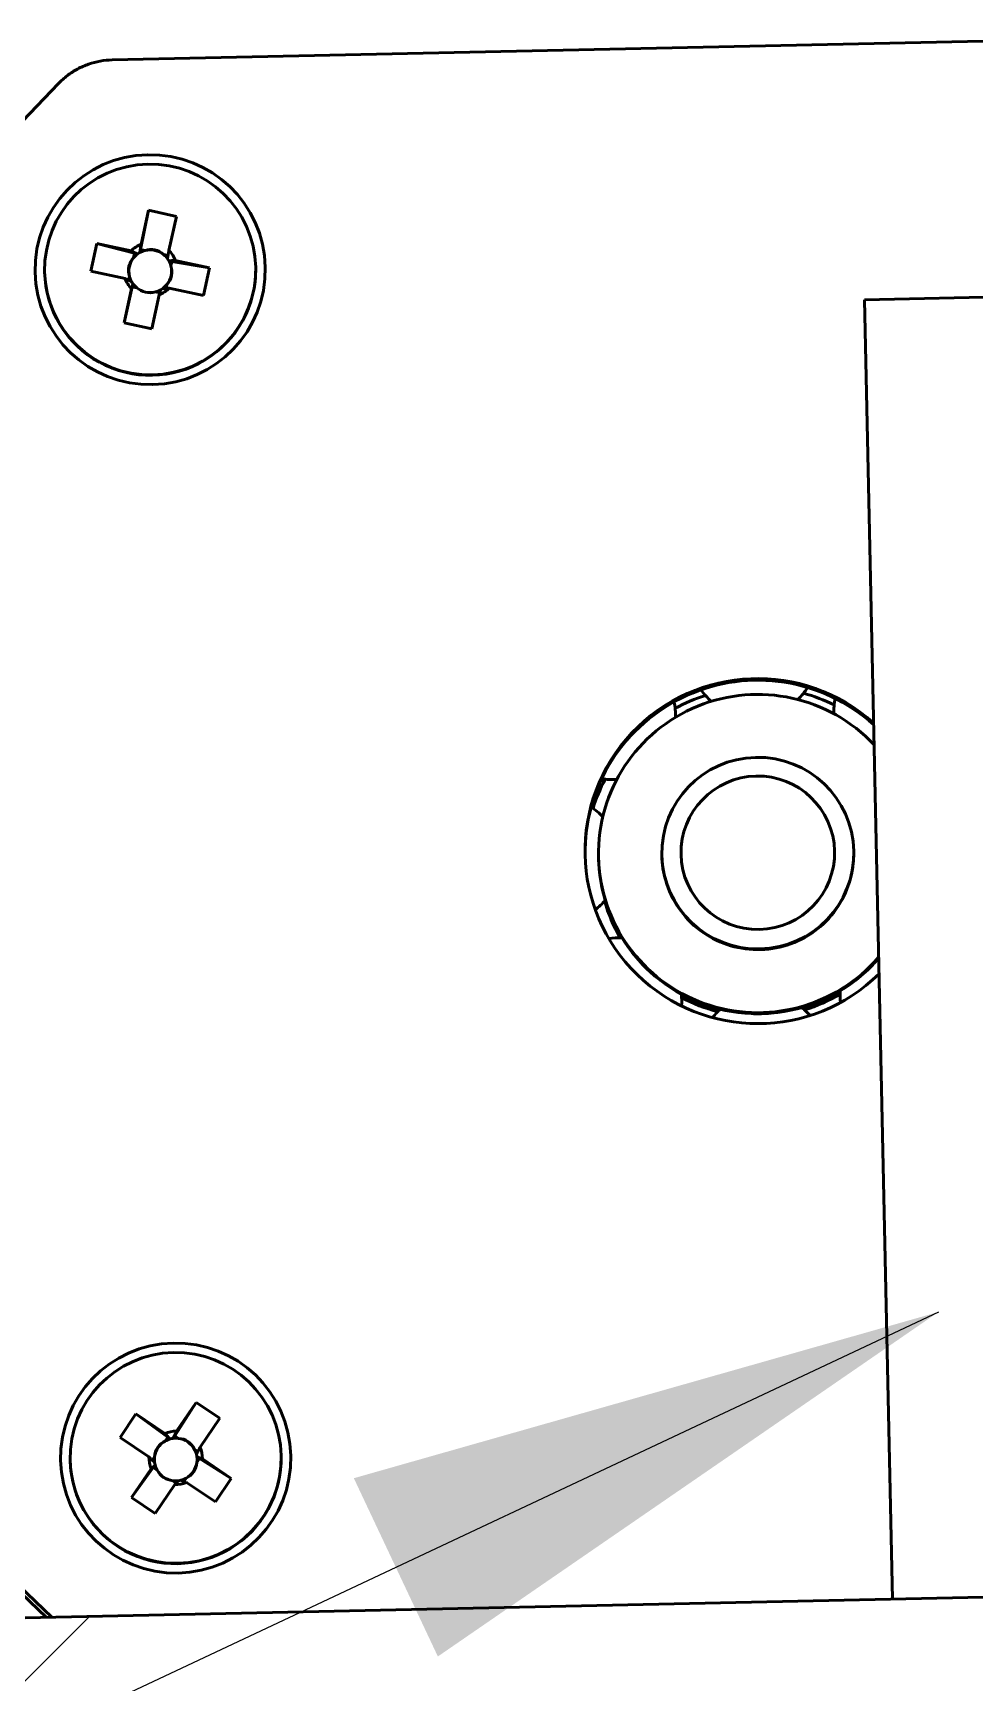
# Model space of a CAD drawing. Header units: millimetres. Extents: x 0 to 2625, y 0 to 1856.
# Drawn here: x 1573.29 to 1597.83, y 1292.39 to 1335.41 of the extents above; entities that cross this region are included whole.
import ezdxf

# ---------------------------------------------------------------- set-up
doc = ezdxf.new("R2010")
doc.units = ezdxf.units.MM
doc.header["$LTSCALE"] = 6.25
for name, color, linetype, lineweight in [('Hatch (ISO)', 7, 'Continuous', 18), ('Symbol (ISO)', 7, 'Continuous', 25), ('Visible (ISO)', 7, 'Continuous', 50)]:
    doc.layers.add(name, color=color, linetype=linetype, lineweight=lineweight)
doc.styles.add('Note Text (ISO)', font='tahoma.ttf')
doc.dimstyles.new('Default - Method 1b (ISO)$7', dxfattribs={"dimscale": 6.25, "dimtxt": 3.5, "dimasz": 2.5, "dimexe": 3.175, "dimexo": 0, "dimgap": 0.762, "dimtad": 1, "dimtoh": 1, "dimrnd": 1e-08, "dimtxsty": 'Note Text (ISO)', "dimcen": 0.09, "dimdle": 10, "dimclrd": 256, "dimclre": 256, "dimclrt": 256, "dimazin": 2, "dimtfac": 1, "dimtmove": 0, "dimatfit": 3, "dimfxl": 1, "dimtolj": 1, "dimlwd": -1, "dimlwe": -1, "dimarcsym": 0})

msp = doc.modelspace()

# ---------------------------------------------------------------- hatches: boundary and pattern name
at = {"layer": 'Hatch (ISO)'}
h = msp.add_hatch(dxfattribs=at)
h.set_pattern_fill('ANSI31', color=256, scale=158.75, style=0)
h.set_pattern_definition([(45, (0, 0), (-14.03165, 14.03165), [])])
h.paths.add_polyline_path([(2169.17, 1286.87), (2168.741, 1306.87), (1528.888, 1293.147), (1529.317, 1273.147)])

# ---------------------------------------------------------------- linework, layer by layer
at = {"layer": 'Visible (ISO)'}
for p, q in [((1608.089, 1335.415), (1575.353, 1334.713)), ((1573.952, 1334.097), (1571.38, 1331.413)), ((1576.301, 1330.792), (1576.088, 1329.77)), ((1576.106, 1329.903), (1576.301, 1330.792)), ((1576.301, 1330.792), (1577.024, 1330.634)), ((1577.024, 1330.634), (1576.829, 1329.745)), ((1574.798, 1329.206), (1574.956, 1329.929)), ((1574.956, 1329.929), (1575.844, 1329.735)), ((1574.956, 1329.929), (1575.935, 1329.672)), ((1575.909, 1329.553), (1575.935, 1329.672)), ((1575.935, 1329.672), (1576.016, 1329.654)), ((1576.07, 1329.689), (1576.088, 1329.77)), ((1576.088, 1329.77), (1576.207, 1329.744)), ((1576.691, 1329.638), (1576.807, 1329.613)), ((1576.827, 1329.477), (1576.908, 1329.46)), ((1576.908, 1329.46), (1576.882, 1329.34)), ((1577.886, 1329.289), (1576.908, 1329.46)), ((1576.997, 1329.483), (1577.886, 1329.289)), ((1573.593, 1329.18), (1573.593, 1329.189)), ((1575.686, 1329.012), (1574.798, 1329.206)), ((1575.781, 1328.967), (1575.804, 1329.069)), ((1577.886, 1329.289), (1577.728, 1328.566)), ((1579.091, 1329.298), (1579.091, 1329.307)), ((1575.66, 1327.861), (1575.875, 1328.797)), ((1575.66, 1327.861), (1575.854, 1328.75)), ((1575.875, 1328.797), (1575.893, 1328.878)), ((1575.995, 1328.771), (1575.875, 1328.797)), ((1576.577, 1328.592), (1576.383, 1327.704)), ((1576.592, 1328.641), (1576.478, 1328.665)), ((1576.776, 1328.856), (1576.755, 1328.757)), ((1577.728, 1328.566), (1576.839, 1328.76)), ((1608.55, 1328.751), (1594.953, 1328.46)), ((1594.953, 1328.46), (1595.68, 1294.579)), ((1576.383, 1327.704), (1575.66, 1327.861)), ((1588.023, 1313.931), (1588.024, 1313.903)), ((1589.673, 1313.96), (1589.672, 1313.977)), ((1594.672, 1314.067), (1594.671, 1314.084)), ((2168.741, 1306.87), (1528.888, 1293.147)), ((1577.541, 1299.711), (1576.98, 1298.838)), ((1577.031, 1298.958), (1577.541, 1299.711)), ((1577.541, 1299.711), (1578.154, 1299.296)), ((1575.557, 1298.797), (1575.972, 1299.409)), ((1575.972, 1299.409), (1576.725, 1298.899)), ((1575.972, 1299.409), (1576.803, 1298.804)), ((1578.154, 1299.296), (1577.644, 1298.543)), ((1576.934, 1298.77), (1576.98, 1298.838)), ((1576.98, 1298.838), (1577.082, 1298.77)), ((1576.31, 1298.287), (1575.557, 1298.797)), ((1576.734, 1298.703), (1576.803, 1298.804)), ((1576.803, 1298.804), (1576.871, 1298.758)), ((1577.492, 1298.492), (1577.585, 1298.429)), ((1574.257, 1298.194), (1574.257, 1298.203)), ((1575.859, 1297.228), (1576.422, 1298.014)), ((1575.859, 1297.228), (1576.369, 1297.981)), ((1576.396, 1298.203), (1576.456, 1298.293)), ((1576.422, 1298.014), (1576.468, 1298.083)), ((1576.523, 1297.945), (1576.422, 1298.014)), ((1577.627, 1298.246), (1577.558, 1298.144)), ((1577.559, 1298.292), (1577.627, 1298.246)), ((1578.456, 1297.727), (1577.627, 1298.246)), ((1577.703, 1298.237), (1578.456, 1297.727)), ((1579.756, 1298.312), (1579.756, 1298.321)), ((1576.982, 1297.566), (1576.472, 1296.813)), ((1577.023, 1297.607), (1576.933, 1297.668)), ((1577.281, 1297.735), (1577.223, 1297.649)), ((1578.041, 1297.114), (1577.288, 1297.625)), ((1578.456, 1297.727), (1578.041, 1297.114)), ((1576.472, 1296.813), (1575.859, 1297.228)), ((1573.776, 1294.109), (1572.147, 1295.67)), ((1573.631, 1294.106), (1572.33, 1295.352))]:
    msp.add_line(p, q, dxfattribs=at)
for centre, start, end in [((1592.061, 1319.214), 214.0278, 228.0275), ((1592.061, 1319.214), 314.4298, 328.4296), ((1588.382, 1317.597), 359.2156, 13.2425), ((1595.805, 1317.756), 169.2148, 183.2417), ((1588.382, 1317.597), 260.3766, 274.0682), ((1586.924, 1313.853), 42.8648, 56.6302), ((1586.924, 1313.853), 307.9613, 320.4492), ((1588.541, 1310.176), 86.7612, 98.7687), ((1595.964, 1310.335), 176.3598, 186.9686), ((1588.541, 1310.176), 355.4887, 6.0976), ((1592.286, 1308.718), 40.8032, 51.196), ((1592.286, 1308.718), 131.2613, 141.6542)]:
    msp.add_arc(centre, 1.65, start, end, dxfattribs=at)
for centre, major_axis in [((1576.342, 1329.244), (2.999, 0.064)), ((1576.342, 1329.248), (-2.749, -0.059)), ((1592.172, 1314.03), (2.499, 0.054)), ((1592.172, 1314.041), (2, 0.043)), ((1577.007, 1298.259), (2.999, 0.064)), ((1577.006, 1298.262), (-2.749, -0.059))]:
    msp.add_ellipse(centre, major_axis=major_axis, ratio=0.99977, dxfattribs=at)
for centre, major_axis, ratio, start_param, end_param in [((1576.342, 1329.248), (-0.696, -0.015), 0.99977, 5.03576, 5.486554), ((1576.358, 1329.254), (0.06, 0.513), 0.949672, 5.66157, 6.718347), ((1576.275, 1329.201), (-0.359, 0.359), 0.954732, 0.021335, 1.078112), ((1576.343, 1329.204), (-0.556, -0.012), 0.99977, 5.585123, 6.507988), ((1576.343, 1329.204), (-0.556, -0.012), 0.99977, 5.318435, 5.585123), ((1576.343, 1329.204), (-0.556, -0.012), 0.99977, 5.203879, 5.318435), ((1576.343, 1329.204), (-0.556, -0.012), 0.99977, 4.937192, 5.203879), ((1576.343, 1329.204), (-0.556, -0.012), 0.99977, 4.014327, 4.937192), ((1576.343, 1329.204), (-0.556, -0.012), 0.99977, 3.747639, 4.014327), ((1576.343, 1329.204), (-0.556, -0.012), 0.99977, 3.633083, 3.747639), ((1576.343, 1329.204), (0.556, 0.012), 0.99977, 0.224803, 0.49149), ((1576.342, 1329.248), (0.696, 0.015), 0.99977, 0.323371, 0.774165), ((1576.342, 1329.239), (-2.749, -0.059), 0.99977, 0, 3.141593), ((1576.342, 1329.248), (-0.696, -0.015), 0.99977, 0.323371, 0.774165), ((1576.343, 1329.204), (-0.556, -0.012), 0.99977, 0.224803, 0.49149), ((1576.343, 1329.204), (0.556, 0.012), 0.99977, 3.633083, 3.747639), ((1576.411, 1329.171), (-0.419, -0.275), 0.958546, 1.838416, 2.895193), ((1576.343, 1329.204), (0.556, 0.012), 0.99977, 5.585123, 6.507988), ((1576.343, 1329.204), (0.556, 0.012), 0.99977, 3.747639, 4.014327), ((1576.328, 1329.118), (-0.49, 0.032), 0.965985, 0.886312, 1.943089), ((1576.343, 1329.204), (0.556, 0.012), 0.99977, 4.014327, 4.937192), ((1576.343, 1329.204), (0.556, 0.012), 0.99977, 4.937192, 5.203879), ((1576.342, 1329.248), (0.696, 0.015), 0.99977, 5.03576, 5.486554), ((1576.343, 1329.204), (0.556, 0.012), 0.99977, 5.203879, 5.318435), ((1576.343, 1329.204), (0.556, 0.012), 0.99977, 5.318435, 5.585123), ((1592.171, 1314.084), (-4.499, -0.096), 0.99977, 3.955495, 8.610875), ((1592.172, 1314.041), (-4.499, -0.096), 0.99977, 3.955495, 6.278419), ((1592.172, 1314.02), (-4.149, -0.089), 0.99977, 3.872486, 8.693885), ((1592.176, 1313.859), (4.499, 0.096), 0.99977, 1.092391, 1.282625), ((1592.176, 1313.859), (4.499, 0.096), 0.99977, 1.858968, 2.049202), ((1592.176, 1313.859), (-4.499, -0.096), 0.99977, 5.776394, 5.959317), ((1592.173, 1313.992), (-4.149, -0.089), 0.99977, 0.061311, 0.724087), ((1592.174, 1313.912), (-4.149, -0.089), 0.99977, 0.254022, 0.505699), ((1592.174, 1313.94), (-4.149, -0.089), 0.99977, 0.259394, 0.513661), ((1592.173, 1313.992), (-4.149, -0.089), 0.99977, 1.632108, 2.294883), ((1592.173, 1313.992), (-4.149, -0.089), 0.99977, 0.846709, 1.509485), ((1592.174, 1313.94), (-4.149, -0.089), 0.99977, 1.050092, 1.300969), ((1592.174, 1313.912), (-4.149, -0.089), 0.99977, 1.050442, 1.295144), ((1592.174, 1313.94), (-4.149, -0.089), 0.99977, 1.840623, 2.0915), ((1592.174, 1313.912), (-4.149, -0.089), 0.99977, 1.846449, 2.091151), ((1577.006, 1298.262), (-0.696, -0.015), 0.99977, 4.655509, 5.106303), ((1576.95, 1298.239), (-0.278, 0.43), 0.952249, 6.138982, 7.195759), ((1577.007, 1298.219), (-0.556, -0.012), 0.99977, 5.204872, 6.127737), ((1577.007, 1298.219), (-0.556, -0.012), 0.99977, 4.938184, 5.204872), ((1577.007, 1298.219), (-0.556, -0.012), 0.99977, 4.823628, 4.938184), ((1577.007, 1298.219), (-0.556, -0.012), 0.99977, 4.55694, 4.823628), ((1577.047, 1298.258), (0.171, 0.486), 0.950666, 5.509729, 6.566506), ((1577.007, 1298.219), (-0.556, -0.012), 0.99977, 3.634076, 4.55694), ((1577.007, 1298.219), (0.556, 0.012), 0.99977, 0.225795, 0.492483), ((1577.006, 1298.262), (0.696, 0.015), 0.99977, 6.226306, 6.677099), ((1577.007, 1298.253), (-2.749, -0.059), 0.99977, 0, 3.141593), ((1577.006, 1298.262), (-0.696, -0.015), 0.99977, 6.226306, 6.677099), ((1577.007, 1298.219), (-0.556, -0.012), 0.99977, 6.127737, 6.394424), ((1577.007, 1298.219), (-0.556, -0.012), 0.99977, 0.111239, 0.225795), ((1577.007, 1298.219), (-0.556, -0.012), 0.99977, 0.225795, 0.492483), ((1577.065, 1298.161), (-0.458, -0.193), 0.961749, 1.636758, 2.693535), ((1577.007, 1298.219), (0.556, 0.012), 0.99977, 5.204872, 6.127737), ((1577.007, 1298.219), (0.556, 0.012), 0.99977, 0.111239, 0.225795), ((1577.007, 1298.219), (0.556, 0.012), 0.99977, 6.127737, 6.394424), ((1576.969, 1298.143), (-0.483, 0.103), 0.964215, 0.645111, 1.701888), ((1577.007, 1298.219), (0.556, 0.012), 0.99977, 3.634076, 4.55694), ((1577.007, 1298.219), (0.556, 0.012), 0.99977, 4.55694, 4.823628), ((1577.006, 1298.262), (0.696, 0.015), 0.99977, 4.655509, 5.106303), ((1577.007, 1298.219), (0.556, 0.012), 0.99977, 4.823628, 4.938184), ((1577.007, 1298.219), (0.556, 0.012), 0.99977, 4.938184, 5.204872)]:
    msp.add_ellipse(centre, major_axis=major_axis, ratio=ratio, start_param=start_param, end_param=end_param, dxfattribs=at)
for points, knots in [([(1575.353, 1334.713), (1575.248, 1334.71), (1575.144, 1334.7), (1574.938, 1334.663), (1574.836, 1334.636), (1574.638, 1334.567), (1574.542, 1334.525), (1574.358, 1334.426), (1574.269, 1334.369), (1574.102, 1334.242), (1574.024, 1334.172), (1573.952, 1334.097)], [0, 0, 0, 0, 0.1570796, 0.1570796, 0.3141593, 0.3141593, 0.4712389, 0.4712389, 0.6283185, 0.6283185, 0.7853981, 0.7853981, 0.7853981, 0.7853981]), ([(1594.672, 1314.067), (1594.677, 1313.8), (1594.64, 1313.533), (1594.483, 1313.023), (1594.364, 1312.781), (1594.054, 1312.347), (1593.865, 1312.154), (1593.434, 1311.839), (1593.194, 1311.716), (1592.686, 1311.553), (1592.419, 1311.512), (1591.886, 1311.516), (1591.62, 1311.561), (1591.115, 1311.733), (1590.876, 1311.859), (1590.451, 1312.181), (1590.264, 1312.376), (1589.962, 1312.815), (1589.846, 1313.059), (1589.711, 1313.524), (1589.677, 1313.742), (1589.673, 1313.96)], [1.570796, 1.570796, 1.570796, 1.570796, 1.890815, 1.890815, 2.21083, 2.21083, 2.530835, 2.530835, 2.850829, 2.850829, 3.170813, 3.170813, 3.490795, 3.490795, 3.81078, 3.81078, 4.130776, 4.130776, 4.450783, 4.450783, 4.712389, 4.712389, 4.712389, 4.712389]), ([(1589.124, 1311.177), (1589.181, 1311.115), (1589.243, 1311.053), (1589.361, 1310.94), (1589.426, 1310.881), (1589.491, 1310.825)], [-0.20137996, -0.20137996, -0.20137996, -0.20137996, -0.17689464, -0.17689464, -0.15240931, -0.15240931, -0.15240931, -0.15240931]), ([(1594.988, 1310.943), (1595.05, 1311.001), (1595.113, 1311.063), (1595.22, 1311.175), (1595.272, 1311.232), (1595.321, 1311.289)], [-0.20137996, -0.20137996, -0.20137996, -0.20137996, -0.17689464, -0.17689464, -0.1551117, -0.1551117, -0.1551117, -0.1551117]), ([(1592.007, 1309.846), (1592.092, 1309.843), (1592.18, 1309.842), (1592.343, 1309.846), (1592.431, 1309.85), (1592.516, 1309.857)], [-0.20137996, -0.20137996, -0.20137996, -0.20137996, -0.17689464, -0.17689464, -0.15240931, -0.15240931, -0.15240931, -0.15240931])]:
    msp.add_open_spline(points, degree=3, knots=knots, dxfattribs=at)
for points, weights in [([(1576.106, 1329.903), (1576.086, 1329.783), (1576.07, 1329.689)], [1.01316227727, 1.02613455298, 1.0189526559]), ([(1576.016, 1329.654), (1575.94, 1329.689), (1575.844, 1329.735)], [1.01895265587, 1.02613455296, 1.01316227723]), ([(1576.793, 1329.531), (1576.809, 1329.625), (1576.829, 1329.745)], [1.01895265587, 1.02613455296, 1.01316227723]), ([(1576.997, 1329.483), (1576.903, 1329.478), (1576.827, 1329.477)], [1.01316227727, 1.02613455298, 1.01895265589]), ([(1575.686, 1329.012), (1575.782, 1328.966), (1575.858, 1328.932)], [1.01316227727, 1.02613455298, 1.01895265589]), ([(1575.893, 1328.878), (1575.876, 1328.82), (1575.854, 1328.75)], [1.01895265587, 1.02613455296, 1.01316227723]), ([(1576.577, 1328.592), (1576.599, 1328.662), (1576.616, 1328.72)], [1.01316227727, 1.02613455298, 1.0189526559]), ([(1576.669, 1328.755), (1576.745, 1328.756), (1576.839, 1328.76)], [1.01895265587, 1.02613455296, 1.01316227723]), ([(1576.871, 1298.758), (1576.807, 1298.819), (1576.725, 1298.899)], [1.01895266133, 1.02613455908, 1.01316227986]), ([(1577.031, 1298.958), (1576.977, 1298.852), (1576.934, 1298.77)], [1.01316227985, 1.02613455902, 1.01895266122]), ([(1577.547, 1298.355), (1577.59, 1298.437), (1577.644, 1298.543)], [1.01895266133, 1.02613455908, 1.01316227986]), ([(1576.31, 1298.287), (1576.392, 1298.207), (1576.456, 1298.145)], [1.01316227984, 1.02613455901, 1.01895266122]), ([(1576.468, 1298.083), (1576.424, 1298.036), (1576.369, 1297.981)], [1.01895266133, 1.02613455908, 1.01316227986]), ([(1577.703, 1298.237), (1577.623, 1298.266), (1577.559, 1298.292)], [1.01316227984, 1.02613455901, 1.01895266122]), ([(1576.982, 1297.566), (1577.037, 1297.621), (1577.081, 1297.668)], [1.01316227985, 1.02613455902, 1.01895266122]), ([(1577.143, 1297.68), (1577.207, 1297.654), (1577.288, 1297.625)], [1.01895266133, 1.02613455908, 1.01316227986])]:
    msp.add_rational_spline(points, weights, degree=2, dxfattribs=at)
msp.add_open_spline([(1588.037, 1313.649), (1588.03, 1313.734), (1588.025, 1313.822), (1588.024, 1313.903)], degree=3, dxfattribs=at)

# ---------------------------------------------------------------- leaders
at = {"layer": 'Symbol (ISO)', "annotation_type": 0, "has_hookline": 1, "hookline_direction": 1}
for points, text_width in [([(1616.705, 1307.405), (1460.058, 1045.072), (1444.433, 1045.072)], 163.512), ([(1596.878, 1302.066), (1368.641, 1194.575), (1353.016, 1194.575)], 427.29)]:
    msp.add_leader(points, dimstyle='Default - Method 1b (ISO)$7', override={"dimtad": 0}, dxfattribs=dict(at, text_width=text_width))

doc.saveas('drawing.dxf')
